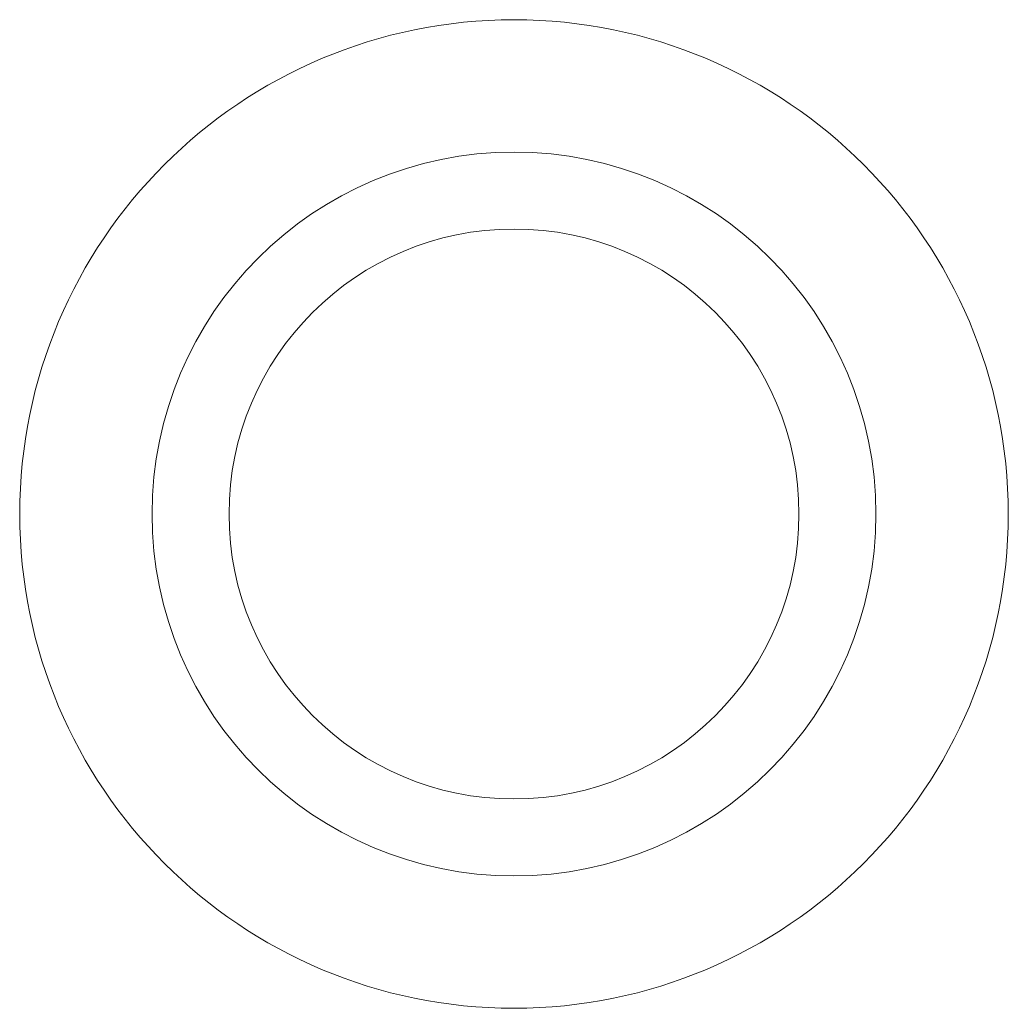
# Model space of a CAD drawing. Extents: x -4.81 to 4.81, y -4.81 to 4.81.
import ezdxf

# ---------------------------------------------------------------- set-up
doc = ezdxf.new("R2010")
doc.units = 0
doc.header["$MEASUREMENT"] = 0
doc.layers.add('Layer1', color=6, linetype='Continuous')

msp = doc.modelspace()

# ---------------------------------------------------------------- linework, layer by layer
at = {"layer": 'Layer1', "linetype": 'Continuous', "lineweight": 0}
for radius in [4.8119, 3.5236, 2.7748]:
    msp.add_circle((0, 0), radius, dxfattribs=at)

doc.saveas('drawing.dxf')
